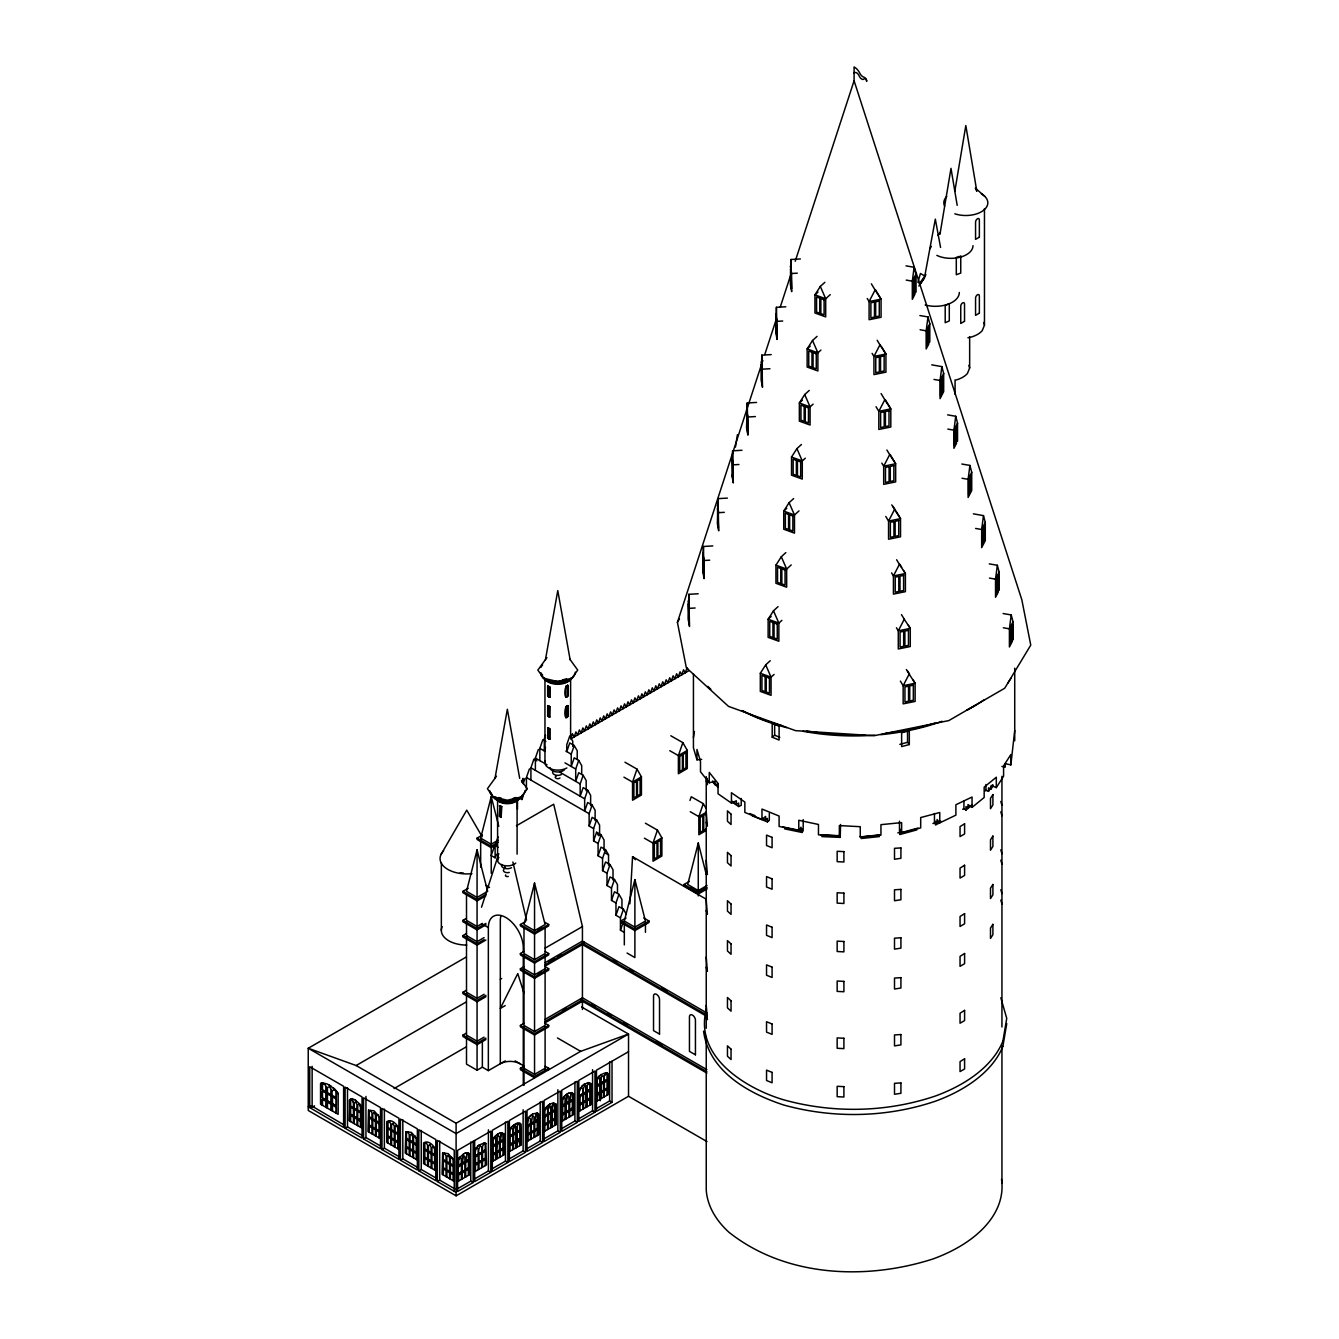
<?xml version="1.0" encoding="UTF-8"?>
<svg xmlns="http://www.w3.org/2000/svg" width="1339" height="1339" viewBox="0 0 1339 1339"><rect width="100%" height="100%" fill="white"/><g stroke="black" fill="none" stroke-linecap="round" stroke-linejoin="round"><path stroke-width="1.5" d="M629.866 903.825L632.56 856.675L706.189 899.172M688.832 594.315L689.501 626.468L688.162 619.17L688.832 594.315L698.188 593.763M703.427 546.479L704.096 578.632L702.774 571.351L703.427 546.479L712.8 545.927M718.039 498.644L718.692 530.813L717.369 523.516L718.039 498.644L727.395 498.108M732.634 450.825L733.303 482.977L731.964 475.68L732.634 450.825L741.99 450.272M747.229 402.989L747.898 435.142L746.559 427.861L747.229 402.989L756.585 402.436M761.824 355.153L762.494 387.306L761.155 380.025L761.824 355.153L771.18 354.601M776.419 307.317L777.089 339.487L775.75 332.189L776.419 307.317L785.775 306.782M791.014 259.498L791.684 291.651L790.345 284.353L791.014 259.498L800.371 258.946M906.018 265.858L914.119 267.281L912.311 281.157L912.311 299.3L915.022 294.028M919.876 315.535L927.994 316.941L926.17 330.833L926.17 348.977L928.898 343.705M941.853 366.618L940.045 380.494L940.045 398.637L943.677 391.607L943.677 373.464L941.853 366.618L931.726 364.844M947.627 414.872L955.728 416.278L953.92 430.154L953.92 448.297L956.632 443.025M969.921 465.436L968.114 479.312L968.114 497.455L971.729 490.425L971.729 472.282L969.921 465.436L961.82 464.03M983.479 515.615L981.671 529.491L981.671 547.634L985.286 540.605L985.286 522.461L983.479 515.615L973.353 513.841M989.236 563.87L997.354 565.276L995.53 579.151L995.53 597.294L998.258 592.039M1003.112 613.53L1011.213 614.936L1009.405 628.828L1009.405 646.971L1012.133 641.699M1001.923 766.427L1004.903 767.063L1005.422 763.364M735.479 446.975L737.421 434.656M693.435 737.521L694.405 731.479M741.22 798.429L741.22 805.342L738.676 806.547L738.676 803.099L736.333 804.22L736.333 800.755L731.445 803.099L731.445 792.738L744.852 802.061L744.852 812.422L761.975 819.435L761.975 809.057L779.097 816.054L779.097 826.431L798.78 830.632L798.78 820.271L818.464 824.473L818.464 834.833L839.352 835.954L839.955 832.306L839.955 835.754L820.673 834.85M839.955 835.754L840.239 833.929L840.239 837.394L821.778 836.59L822.866 834.867M840.239 837.394L840.541 824.506M1014.728 730.391L1010.861 764.887L1004.903 763.615L1004.903 767.063M954.824 191.276L965.821 125.531L976.817 191.276L975.344 188.096L984.868 196.448M706.44 1008.903C693.635 1056.136 744.936 1088.339 783.75 1099.838C833.293 1113.546 886.569 1112.491 935.342 1096.038A153.7 88.742 0 0 0 1002.894 1041.156M705.804 1017.874L706.44 1014.075M1002.894 1041.156L1006.744 1018.376L1000.802 997.739M1002.894 1046.345L1006.744 1023.565M494.995 778.361L507.347 709.252L519.683 778.361M545.442 659.725L557.777 590.599L570.129 659.725M969.654 336.742L969.654 367.957L967.394 373.531A24.939 14.411 0 0 1 956.297 379.941M984.466 208.616L984.466 325.109L982.223 330.683A24.939 14.411 0 0 1 971.126 337.093L967.913 337.763M920.194 284.186L924.479 277.742L935.325 219.144L940.564 247.43M940.363 232.467L939.995 234.107L950.991 168.363L957.184 205.352M477.069 849.863L466.508 891.339L477.069 897.431L487.647 891.339L477.069 849.863L477.069 897.431M498.778 826.263L491.229 796.638L480.668 838.114L491.229 844.206L498.275 840.139M521.909 782.294L522.93 778.344L522.93 782.478M534.546 883.037L523.984 924.513L534.546 930.605L545.107 924.513L534.546 883.037L534.546 930.605M634.887 879.589L624.325 921.048L634.887 927.157L645.448 921.048L634.887 879.589L634.887 927.157M706.322 874.585L698.272 842.984L687.71 884.46L698.272 890.569L707.076 885.481M917.868 282.395L920.445 273.491L924.931 276.085M481.538 907.189L498.778 853.679M854.081 73.059A4.218 2.427 60 0 1 859.236 76.038A4.017 2.327 60 0 0 864.157 78.867A1.908 1.105 60 0 1 866.634 81.394A2.795 1.607 60 0 0 864.157 77.327A5.858 3.381 60 0 1 859.805 73.193A9.624 5.557 60 0 0 854.081 66.95L854.081 80.775L1021.824 599.738L1030.762 645.113L1004.702 688.246L948.815 720.583L874.166 735.714L795.533 730.642L728.5 706.373L686.338 667.726L677.417 622.334L762.828 360.492M764.77 354.534L775.783 320.808M780.302 306.916L790.663 275.181M795.199 261.289L854.081 80.775M494.175 846.918L491.229 855.571L495.112 857.814L496.317 854.366M636.996 769.105L632.544 782.093L632.544 800.237L641.431 794.998L641.431 776.854L636.996 769.105L624.962 762.226M682.84 742.626L678.388 755.614L678.388 773.758L687.292 768.536L687.292 750.392L682.84 742.626L670.806 735.764M657.449 830.113L652.997 843.101L652.997 861.245L661.884 856.006L661.884 837.863L657.449 830.113L645.415 823.234M689.987 800.471L691.259 796.755L703.293 803.634L705.954 808.287M703.293 803.634L698.841 816.623L698.841 834.766L705.954 830.582M495.112 857.814L495.112 845.512L498.108 836.875M523.164 783.767L524.955 778.578M526.428 789.809L526.428 777.507L529.424 768.871M530.913 780.085L530.913 767.783L533.893 759.146L536.889 760.87M535.382 770.377L535.382 758.075L538.378 749.438M518.98 797.793L521.959 799.517L523.164 796.069M539.851 760.652L539.851 748.35L542.847 739.714L545.827 741.438M545.525 735.178L544.32 738.643L544.32 750.945L545.525 747.48M581.695 773.791L581.695 765.59L578.699 760.418L574.23 757.824L571.234 766.477L571.234 754.175L574.23 745.538L569.745 742.944L566.765 751.581L566.765 744.685L569.745 736.032L572.741 741.22L572.741 746.409M586.164 790.73L586.164 780.486L583.168 775.298L578.699 772.72L575.703 781.357L575.703 769.055L578.699 760.418M590.633 805.609L590.633 795.366L587.654 790.177L583.168 787.6L580.172 796.236L580.172 783.934L583.168 775.298M595.119 820.489L595.119 810.246L592.123 805.057L587.654 802.479L584.658 811.116L584.658 798.814L587.654 790.177M624.325 932.413L620.442 930.17L620.442 917.868L615.973 915.29L615.973 902.988L611.488 900.411L611.488 888.108L607.019 885.531L607.019 873.229L602.55 870.651L602.55 858.349L598.081 855.772L598.081 843.47L593.595 840.875L593.595 828.59L589.127 825.996L589.127 813.694L592.123 805.057M589.127 825.996L592.123 817.359L596.591 819.937L599.587 825.125L599.587 835.369M593.595 828.59L596.591 819.937M593.595 840.875L596.591 832.239L601.06 834.816L604.056 840.005L604.056 850.265M598.081 843.47L601.06 834.816M598.081 855.772L601.06 847.118L605.546 849.713L608.542 854.885L608.542 865.145M602.55 858.349L605.546 849.713M602.55 870.651L605.546 861.998L610.015 864.592L613.011 869.781L613.011 880.024M607.019 873.229L610.015 864.592M607.019 885.531L610.015 876.894L614.484 879.472L617.48 884.661L617.48 892.862M611.488 888.108L614.484 879.472M611.488 900.411L614.484 891.774L618.969 894.352L621.949 899.54L621.949 907.742M615.973 902.988L618.969 894.352M615.973 915.29L618.969 906.654L623.438 909.231L626.434 914.42M620.442 917.868L623.438 909.231M620.442 930.17L623.438 921.533M485.839 1143.506L486.526 1164.913L474.257 1171.993L474.157 1151.205L475.663 1148.628M474.86 1149.95L474.157 1151.205M491.965 1141.029C493.589 1136.711 499.547 1130.518 504.234 1133.949L504.234 1154.687L491.882 1161.716M508.77 1131.288L508.77 1152.025L508.77 1131.288L512.352 1126.199M543.667 1111.119L543.667 1131.857L543.667 1111.119L549.81 1104.123M561.426 1100.876C563.167 1096.608 569.008 1090.431 573.711 1093.779L573.711 1114.517L561.342 1121.546M583.536 1084.64L588.557 1082.582L591.068 1083.753L591.068 1104.491L578.716 1111.521L578.716 1090.783L582.365 1085.745M578.799 1090.833L580.205 1088.205M606.785 1072.757L608.291 1073.794L608.291 1094.532L596.022 1101.629L595.922 1080.841L597.428 1078.263M596.608 1079.569L595.922 1080.841M914.119 267.281L915.926 274.127L912.311 281.157L906.235 280.102M927.994 316.941L929.802 323.804L926.17 330.833L920.094 329.762M943.677 373.464L940.045 380.494L933.969 379.439M955.728 416.278L957.536 423.124L953.92 430.154L947.845 429.099M971.729 472.282L968.114 479.312L962.021 478.257M985.286 522.461L981.671 529.491L975.595 528.436M997.354 565.276L999.162 572.138L995.53 579.151L989.454 578.097M1011.213 614.936L1013.037 621.798L1009.405 628.828L1003.329 627.773M871.371 283.835L875.087 289.994L869.095 301.576L869.095 319.72L881.062 317.276L881.062 299.133L875.505 289.91M877.162 340.257L879.941 344.859L873.949 356.459L873.949 374.602L885.933 372.158L885.933 354.015L881.296 346.316M881.095 393.582L884.811 399.742L878.819 411.324L878.819 429.468L890.803 427.041L890.803 408.897L885.23 399.658M886.903 450.004L889.682 454.624L883.69 466.206L883.69 484.35L895.657 481.906L895.657 463.763L890.1 454.54M891.757 504.887L894.536 509.489L888.56 521.089L888.56 539.232L900.528 536.788L900.528 518.645L895.891 510.946M896.628 559.752L899.406 564.372L893.414 575.954L893.414 594.098L905.398 591.671L905.398 573.527L903.54 570.447M901.498 614.634L904.277 619.254L898.285 630.836L898.285 648.98L910.269 646.536L910.269 628.393L908.411 625.313M906.352 669.5L909.148 674.12L903.156 685.702L903.156 703.862L915.123 701.418L915.123 683.275L913.282 680.195M462.24 1158.202L463.495 1155.657L462.24 1163.34L464.918 1161.8L464.834 1156.611L463.495 1155.657M467.01 1153.615L465.754 1161.315L468.432 1159.775L468.432 1154.62L467.093 1153.666M483.848 1143.891L482.492 1146.402L482.592 1151.59L485.27 1150.05L485.187 1144.845L483.931 1143.941M498.024 1135.69L499.464 1136.711L499.464 1141.849L496.786 1143.389L496.685 1138.2L498.125 1135.757M500.301 1136.225L501.556 1133.664L500.301 1141.364L502.979 1139.807L502.895 1134.618L501.556 1133.664M513.59 1133.648L513.507 1128.459L514.846 1125.948L516.268 1126.953L516.268 1132.091L513.507 1133.597L516.268 1132.091M514.929 1125.999L513.507 1128.459M517.105 1126.467L518.36 1123.923L519.8 1124.927L519.8 1130.066C513.507 1137.28 518.678 1117.295 517.105 1131.622M532.537 1115.722L531.298 1123.421L533.976 1121.864L533.976 1116.726L532.637 1115.772M536.069 1113.697L534.813 1121.396L537.491 1119.839L537.491 1114.701L536.152 1113.747M548.404 1108.29C551.919 1101.763 545.977 1111.889 548.488 1113.496L551.166 1111.939L551.166 1106.801L549.743 1105.796M553.258 1103.754L551.919 1106.265L551.919 1111.403L554.697 1109.914L554.597 1104.708L553.258 1103.754L552.003 1111.454L554.697 1109.914M568.924 1101.679L566.163 1103.185L566.163 1098.03L567.502 1095.536L566.246 1103.236L568.924 1101.679L568.841 1096.49L567.502 1095.536M571.017 1093.494L569.761 1101.194L572.439 1099.654L572.356 1094.448L571.1 1093.545M584.858 1085.494C583.034 1087.335 581.745 1096.591 586.298 1091.653L586.298 1086.498L584.959 1085.544M588.39 1083.469L589.813 1084.473L589.813 1089.611L587.135 1091.168L587.051 1085.962L588.474 1083.519M600.826 1078.113C602.349 1072.188 605.027 1079.117 603.521 1081.694C597.227 1088.908 602.399 1068.924 600.826 1083.251M604.358 1081.209L604.257 1076.02L605.596 1073.527L607.036 1074.531L607.036 1079.669L604.257 1081.159L607.036 1079.669M605.697 1073.577L604.257 1076.02M459.947 1157.699L458.674 1160.227L458.674 1165.399L461.403 1163.825L461.302 1158.637L459.947 1157.699L461.403 1158.687M511.297 1127.99L509.941 1130.467L510.042 1135.706L512.753 1134.133L512.753 1128.995L511.398 1128.041M529.005 1117.764L530.462 1118.768L530.462 1123.906C525.725 1128.995 527.348 1119.454 529.089 1117.814M546.195 1107.838L544.839 1110.299L544.923 1115.538L547.651 1113.964L547.567 1108.776L546.195 1107.838L547.567 1108.776M440.966 854.55L466.742 810.145L482.207 836.791M677.417 622.334L679.492 618.886M984.968 791.081L985.939 790.295L988.517 791.349L992.684 784.637M988.517 791.349L988.517 787.884L991.111 788.956L993.287 785.441M509.372 1129.982L510.192 1128.66M526.98 1119.705L528.905 1117.144M561.945 1099.503L562.748 1098.181M929.751 248.937L931.341 246.376M820.322 286.429L814.949 294.848L814.949 312.991L825.694 316.908L825.694 298.764L820.322 286.429L824.874 282.311M812.522 340.491L807.149 348.91L807.149 367.053L817.895 370.97L817.895 352.827L812.522 340.491L817.075 336.374M804.706 394.553L799.35 402.972L799.35 421.115L810.078 425.032L810.078 406.889L804.706 394.553L809.258 390.436M796.906 448.615L802.279 460.934L802.279 479.077L791.533 475.178L791.533 457.034L796.906 448.615L801.458 444.498M789.106 502.677L783.733 511.08L783.733 529.223L794.479 533.14L794.479 514.996L789.106 502.677L793.659 498.56M781.307 556.739L786.663 569.058L786.663 587.202L775.934 583.285L775.934 565.142L781.307 556.739L785.842 552.605M773.49 610.802L768.134 619.204L768.134 637.347L778.863 641.264L778.863 623.12L773.49 610.802L778.043 606.667M765.69 664.847L771.063 677.183L771.063 695.326L760.318 691.409L760.318 673.266L765.69 664.847L770.243 660.73M798.78 830.632L800.99 827.201L800.99 830.649L782.779 826.899M800.99 830.649L802.044 828.992L802.044 832.456L784.604 828.858M802.044 832.456L803.182 830.665L803.182 819.602M1007.916 683.074L1010.861 678.488M991.111 788.956L991.111 785.491L996.3 787.617L1003.581 776.252L1003.581 765.875L1010.861 754.527L1010.861 764.887M918.872 286.061L924.479 277.742M919.207 283.851L925.935 274.612M546.915 657.583L537.843 670.086L543.684 678.22L557.777 681.601L571.87 678.22L577.712 670.086L569.728 659.039M496.468 776.235L487.413 788.738L493.237 796.872L507.347 800.237L521.44 796.872L527.281 788.738L521.44 780.604M458.741 1158.302L463.562 1153.984M459.846 1157.08L457.419 1160.98L457.419 1181.718L469.688 1174.638L469.688 1153.9L468.181 1152.846M475.579 1148.577L477.822 1146.167M493.371 1138.401L498.108 1134.033M527.8 1118.383L532.621 1114.065M597.345 1078.196L599.587 1075.786M937.886 235.48L940.279 232.45M350.868 1099.101L349.395 1100.139L349.395 1120.877L361.731 1127.923L361.731 1107.186L360.258 1104.591M350.048 1099.486L349.462 1120.827M511.113 1127.321L516.218 1123.639L519.632 1123.203M546.094 1107.219L548.505 1104.993M563.853 1096.959L565.008 1095.771M598.349 1076.924L600.843 1074.748M817.978 292.103L814.949 294.848L825.694 298.764L830.247 294.647M810.179 346.165L807.149 348.91L817.895 352.827L820.924 350.065M802.379 400.21L799.35 402.972L810.078 406.889L813.108 404.127M805.308 458.189L802.279 460.934L791.533 457.034M786.763 508.335L783.733 511.08L794.479 514.996L799.015 510.879M791.215 564.941L786.663 569.058L775.934 565.142M771.164 616.459L768.134 619.204L778.863 623.12L781.892 620.375M774.093 674.438L771.063 677.183L760.318 673.266M963.929 800.973L963.929 808.656L965.955 810.062L965.955 806.614L967.997 808.02L971.126 805.392M965.955 810.062L971.98 805.04M477.738 1146.117L479.077 1145.13M530.06 1115.973L531.315 1114.918M582.281 1085.695L584.942 1083.837M772.201 737.203L772.201 723.378L779.097 726.207L779.097 740.032L772.201 737.203L774.645 735.211L774.645 723.361M761.975 819.435L765.64 816.439L765.64 819.886L762.109 818.48M765.64 819.886L767.414 818.447L767.414 821.912L752.183 815.819M767.414 821.912L769.322 820.355L769.322 813.442M967.997 808.02L967.997 804.572L972.047 807.384L984.165 797.492L984.165 787.131L996.3 777.239L996.3 787.617M568.891 680.011L566.849 681.551A12.838 7.415 0 0 1 564.188 682.723M355.605 1101.93L354.216 1102.918L354.216 1108.056L356.894 1109.613L356.961 1104.424L355.555 1101.964M359.137 1103.955L357.731 1104.943L357.731 1110.081L360.476 1111.604L360.476 1106.466L359.137 1103.955L360.476 1106.466M352.073 1099.888L350.651 1100.825L350.651 1105.997L353.429 1107.537L353.429 1102.399L352.073 1099.888L353.429 1102.399M478.994 1145.079L484.099 1143.071M513.523 1125.095L517.39 1123.187L520.453 1123.572M566.163 1094.683L568.79 1093.176M600.759 1074.698L605.864 1072.69M547.869 727.747L547.684 738.224L549.793 739.228L549.793 728.868L547.869 727.747L547.684 738.224M641.431 776.854L632.544 782.093L623.941 777.172M687.292 750.392L678.388 755.614L669.801 750.71M661.884 837.863L652.997 843.101L644.394 838.181M705.954 812.438L698.841 816.623L690.255 811.719M706.406 813.727L703.745 815.3L703.745 830.331L706.406 828.757M549.609 681.015L548.705 681.551A12.838 7.415 0 0 0 551.367 682.723M547.684 685.903L547.869 696.163L549.793 697.268L549.793 686.89L547.684 685.903L547.684 696.263L549.793 697.268M548.655 686.455L548.655 696.816M549.793 686.89L549.609 697.368M565.778 686.355L567.87 685.367L567.87 696.263C563.819 701.586 563.886 684.915 567.87 685.367M547.684 705.67L549.793 706.674L549.609 717.152L547.684 716.047L547.684 705.67L549.793 706.674M548.655 706.222L547.869 705.569L547.869 715.93L549.793 717.034M565.778 697.268L567.686 696.163L567.686 685.25M565.778 706.674L567.87 705.67L567.87 716.583C563.819 721.905 563.886 705.218 567.87 705.67M548.655 716.599L548.705 706.189M565.778 717.57L567.686 716.465L567.686 705.569M548.655 728.416L548.655 738.777M549.793 728.868L547.684 727.864L549.659 728.935L549.609 739.329M500.451 806.346L501.774 806.614L501.154 817.359L499.347 816.321L499.983 805.576M499.347 805.944L501.774 806.614M496.535 844.608L491.229 847.671L477.069 839.503L477.069 838.114L482.391 835.051M516.452 825.745L553.693 804.237L582.432 926.588L582.432 941.099L706.858 1012.937M477.069 838.114L491.229 846.281L498.309 842.198M485.923 895.774L477.069 900.896L462.926 892.711L462.926 891.339L468.232 888.276M485.923 894.402L477.069 899.507L462.926 891.339M485.923 924.814L477.069 929.919L462.926 921.751L462.926 920.362L466.457 918.32M466.508 894.686L466.508 920.362L477.069 926.471L482.358 923.408M485.923 940.011L477.069 945.133L462.926 936.949L462.926 935.576L466.457 933.534M485.923 923.425L477.069 928.53L462.926 920.362M466.508 935.576L477.069 941.668L484.115 937.601M484.149 939.66L477.069 943.744L462.926 935.576M545.157 922.471L548.689 924.513L548.689 925.902L534.546 934.07L520.386 925.902L520.386 924.513L525.691 921.45M466.307 957L308.238 1048.253L308.238 1110.466L456.097 1195.827L628.527 1096.273L707.009 1141.598M538.06 929.952L541.575 927.927M548.689 924.513L534.546 932.68L520.386 924.513M545.157 951.493L548.689 953.535L548.689 954.925L534.546 963.092L520.386 954.925L520.386 953.535L523.917 951.493M485.923 996.701L477.069 1001.806L462.926 993.638L462.926 992.249L466.457 990.207M545.191 948.096L582.432 926.588M523.984 927.877L523.984 953.535L534.546 959.645L545.107 953.535L545.107 927.877M545.174 966.708L548.689 968.75L548.689 970.139L534.546 978.307L520.386 970.139L520.386 968.75L523.917 966.708M520.386 953.535L534.546 961.72L548.689 953.535M326.298 1091.871L322.364 1089.661L322.364 1084.49L324.356 1083.887L326.298 1086.732L326.247 1091.904L326.298 1086.732M628.527 1096.273L628.527 1034.059L456.097 1133.614L308.238 1048.253L356.124 1065.526L466.223 1001.974M466.508 921.751L466.508 992.249L477.069 998.342L484.115 994.274M322.364 1089.661L322.414 1084.439M462.926 992.249L477.069 1000.417L485.923 995.312M322.364 1091.051L326.298 1093.26L326.247 1100.206L322.364 1097.963L322.364 1091.051L322.414 1097.93L326.298 1100.173M545.174 962.607L582.432 941.099M548.722 961.954L554.045 958.875M557.593 956.833L561.141 954.774M545.191 964.683L582.432 943.175L706.875 1015.012M643.741 917.985L649.047 921.048L649.047 922.437L634.887 930.605L620.744 922.437L620.744 921.048L626.049 917.985M707.126 888.912L698.272 894.017L684.112 885.849L684.112 884.46L689.418 881.397M331.336 1089.628L331.269 1094.817L331.336 1089.628L329.411 1086.799L327.436 1087.452L327.436 1092.607L331.336 1094.783M545.191 966.055L582.432 944.564L706.875 1016.401M326.298 1093.26L326.247 1100.206M523.984 968.75L534.546 974.842L545.107 968.75M538.06 974.189L541.575 972.164M322.364 1099.336L322.414 1105.227L322.364 1099.336L326.298 1101.545L326.247 1107.504L326.298 1101.545M548.689 968.75L534.546 976.918L520.386 968.75M336.357 1092.54L336.307 1097.712L336.357 1092.54C334.65 1086.816 330.248 1091.369 332.474 1095.503L336.357 1097.679M309.744 1105.847L312.138 1107.236L314.531 1105.847M331.336 1096.156L331.269 1103.102L331.336 1096.156L327.436 1093.98L327.436 1100.892L331.269 1103.102M321.477 1082.983L320.557 1083.485L320.557 1104.223L338.164 1114.316L338.164 1093.578L336.072 1090.632M327.436 1100.892L331.336 1103.068M336.357 1099.068L336.307 1106.014L336.357 1099.068L332.474 1096.892L332.474 1103.805L336.307 1106.014M700.029 890.92L705.318 887.874M331.336 1104.457L331.269 1110.399L331.336 1104.457L327.436 1102.282L327.503 1108.156M332.474 1103.805L336.357 1105.981M620.744 921.048L634.887 929.233L649.047 921.048M707.126 887.523L698.272 892.644L684.112 884.46M505.238 1005.589L500.317 1008.434L517.775 973.587L524.018 993.237M336.357 1107.353L336.307 1113.312L336.357 1107.353L332.474 1105.177L332.524 1111.069M485.923 1039.549L477.069 1044.654L462.926 1036.486L462.926 1035.097L466.457 1033.055M394.034 1088.574L466.223 1046.897M466.508 993.638L466.508 1035.097L477.069 1041.206L484.115 1037.139M350.651 1114.299L353.429 1115.839L353.429 1108.926L350.651 1107.386L350.651 1114.299L353.379 1115.872M462.926 1035.097L477.069 1043.282L485.923 1038.16M354.216 1116.358L356.961 1117.864L356.961 1110.952L354.216 1109.445L354.216 1116.358L356.894 1117.898M350.651 1121.597L350.718 1115.638L353.429 1117.211L353.429 1123.136M357.731 1118.383L360.476 1119.889L360.476 1112.977L357.731 1111.47L357.731 1118.383L360.409 1119.923M545.174 1023.398L548.689 1025.423L548.689 1026.812L534.546 1034.98L520.386 1026.812L520.386 1025.423L523.917 1023.381M345.111 1128.292L362.049 1138.066L362.049 1096.942L345.111 1087.151L345.111 1128.292L347.504 1126.919L362.752 1135.706M354.216 1123.655L354.266 1117.697L356.961 1119.253L356.961 1125.162M360.409 1121.312L360.476 1127.204M357.731 1125.681L357.798 1119.722L360.476 1121.279M545.157 1019.297L582.432 997.773L706.858 1069.627M562.899 1010.443L566.447 1008.384M545.191 1021.356L582.432 999.848L706.875 1071.702M545.191 1022.728L582.432 1001.237L706.875 1073.075M523.984 972.181L523.984 1025.423L534.546 1031.532L545.107 1025.423L545.107 972.181M520.386 1025.423L534.546 1033.591L548.689 1025.423M466.508 1036.486L466.508 1064.137L477.069 1070.229L482.358 1067.183L488.35 1070.648L505.238 1060.89M363.555 1138.937L380.494 1148.711L380.494 1107.587L363.555 1097.796L363.555 1138.937L365.949 1137.564L381.197 1146.351M548.689 1069.66L548.689 1068.288L534.546 1076.456L534.546 1077.828L520.386 1069.66L520.386 1068.288L523.917 1066.246M381.983 1149.582L398.922 1159.356L398.922 1118.232L381.983 1108.441L381.983 1149.582L384.377 1148.193L399.625 1156.996M523.984 1068.288L534.546 1074.38L545.107 1068.288M356.124 1065.526L456.097 1123.254L580.641 1051.349L628.527 1034.059L581.645 1006.995M400.428 1160.227L417.366 1170.001L417.366 1128.877L400.428 1119.086L400.428 1160.227L402.821 1158.838L418.069 1167.641M418.856 1170.872L435.794 1180.647L435.794 1139.522L418.856 1129.731L418.856 1170.872L421.249 1169.483L436.497 1178.287M628.527 1051.684L596.458 1070.196L596.458 1111.32L612.023 1102.332L612.023 1061.208M458.591 1165.348L461.403 1163.825M462.139 1163.29L464.918 1161.8M468.432 1159.775L465.754 1161.315M485.27 1150.05L482.592 1151.59M493.137 1145.397L495.848 1143.824L495.949 1138.736L494.493 1137.748L493.221 1140.259L493.221 1145.448L495.949 1143.874L495.949 1138.736M500.217 1141.313L502.979 1139.807M517.021 1131.555L519.8 1130.066M530.462 1123.906L527.65 1125.429L527.733 1120.291M533.976 1121.864L531.298 1123.421M534.73 1121.329L537.491 1119.839L537.491 1114.701M551.166 1111.939L548.488 1113.496M562.598 1105.227L565.326 1103.654L565.409 1098.566L563.953 1097.578L562.681 1100.106L562.681 1105.278L565.409 1103.721L565.409 1098.566M569.678 1101.143L572.439 1099.654M579.971 1095.202C588.306 1089.578 575.452 1101.528 579.971 1090.013L581.327 1087.536L582.783 1088.54L582.783 1093.678M583.519 1093.143L586.298 1091.653M589.813 1089.611L587.051 1091.118L587.135 1086.013M599.989 1083.736L597.177 1085.243L599.989 1083.736L599.989 1078.581L598.55 1077.594L597.177 1080.071L597.278 1085.31M600.742 1083.201L603.521 1081.694M475.512 1155.674L478.224 1154.101L478.224 1148.962L476.784 1147.975C474.86 1150.017 473.655 1159.038 478.224 1154.101M479.077 1153.632L481.755 1152.076L481.755 1146.937L480.316 1145.933C478.458 1147.958 477.186 1156.946 481.755 1152.076M475.512 1163.976L475.429 1157.013L478.14 1155.44L478.224 1162.403L475.429 1163.926L478.224 1162.403M479.077 1161.917L478.977 1154.954L481.655 1153.415L481.755 1160.377L478.977 1161.867L481.755 1160.377M482.592 1159.892L482.492 1152.929L485.27 1151.423L485.27 1158.335L482.492 1159.842L485.27 1158.335M495.949 1145.263L493.137 1146.787L493.221 1153.749L495.949 1152.176L495.949 1145.263L495.848 1152.126L493.221 1153.749M496.685 1144.728L499.464 1143.221L499.464 1150.134C492.551 1158.051 498.794 1132.761 496.786 1151.691M509.941 1137.029L512.753 1135.505L512.753 1142.418L510.042 1143.991L510.042 1137.079M513.507 1134.97L516.268 1133.48L516.268 1140.393L513.59 1141.933L513.59 1135.037M517.021 1132.945L519.8 1131.455L519.8 1138.368L517.021 1139.857L517.021 1132.945L517.021 1139.857M527.65 1126.802L530.462 1125.279L530.462 1132.191L527.65 1133.715L527.65 1126.802L527.733 1133.765M537.491 1121.228L534.73 1122.718L534.73 1129.631L537.491 1128.141L537.491 1121.228L537.491 1128.141M544.839 1116.877L547.651 1115.354L547.651 1122.266L544.923 1123.839L544.923 1116.927M548.404 1114.818L551.166 1113.328L551.166 1120.241L548.488 1121.781L548.488 1114.868M551.919 1112.793L554.697 1111.286L554.697 1118.199L551.919 1119.705L551.919 1112.793L552.003 1119.755M562.598 1106.617L565.409 1105.093L565.409 1112.006L562.681 1113.579L562.681 1106.667M566.163 1104.558L568.924 1103.068L568.924 1109.981L566.163 1111.47L566.163 1104.558L566.163 1111.47M579.971 1096.574L582.783 1095.068L582.783 1101.98L580.055 1103.537L580.055 1096.624M583.519 1094.532L586.298 1093.026L586.298 1099.938L583.519 1101.445L583.62 1094.582M587.051 1092.49L589.813 1091L589.813 1097.913L587.051 1099.403L587.051 1092.49L587.135 1099.453M597.177 1086.632L599.989 1085.109L599.989 1092.021L597.278 1093.595L597.278 1086.682M600.742 1084.573L603.521 1083.084L603.521 1089.996L600.742 1091.486L600.742 1084.573L600.742 1091.486M604.257 1082.548L607.036 1081.042L607.036 1087.954L604.358 1089.511L604.358 1082.598M454.239 1191.292L454.239 1150.168L437.301 1140.376L437.301 1181.517L439.694 1180.128L454.942 1188.932M458.591 1173.65C466.625 1167.491 454.657 1181.065 458.591 1166.738L461.403 1165.215L461.403 1172.127M462.139 1171.592L464.918 1170.102L462.24 1171.642L462.139 1164.679L464.834 1163.122L464.918 1170.102M465.671 1169.566L468.432 1168.06L465.754 1169.616L465.671 1162.654L468.432 1161.147L468.432 1168.06M496.685 1151.64L499.464 1150.134M500.217 1149.598L502.979 1148.109L500.301 1149.649L500.217 1142.686L502.895 1141.146L502.979 1148.109M572.439 1107.939L569.678 1109.445L569.678 1102.533L572.356 1100.976L572.356 1107.889M493.221 1161.047L493.137 1155.072C499.715 1147.456 494.225 1169.901 495.848 1153.498M499.363 1151.473L496.685 1153.013L496.685 1158.938L496.752 1153.046L499.464 1151.523L499.464 1157.432M500.301 1156.963L500.217 1150.988L502.895 1149.431L502.979 1155.406M509.941 1151.239L509.941 1145.33L512.753 1143.807L510.008 1145.364M513.507 1149.18L513.507 1143.272L516.184 1141.715L516.184 1147.64M519.699 1139.69L517.021 1141.246C515.532 1160.428 518.863 1125.614 519.8 1145.665M527.65 1135.104L527.733 1141.062L527.65 1135.104L530.462 1133.581L530.462 1139.506M531.298 1139.02L531.198 1133.045L533.893 1131.505L533.893 1137.414M534.813 1136.978L534.73 1131.02C541.241 1123.471 535.784 1145.849 537.408 1129.463M544.923 1125.212L547.651 1123.655L544.839 1125.162L544.839 1131.087M551.919 1121.078L552.003 1127.053L551.919 1121.078L554.697 1119.588L554.597 1125.446M562.681 1120.877L562.598 1114.902C569.175 1107.303 563.686 1129.731 565.326 1113.345M568.841 1111.303L566.163 1112.86L566.163 1118.768L566.213 1112.893L568.924 1111.353L568.924 1117.278M569.761 1116.793L569.678 1110.818L572.356 1109.278L572.356 1115.186M580.055 1110.851L579.971 1104.876L582.683 1103.303L582.783 1109.278M583.62 1102.867C589.947 1095.218 584.641 1117.663 586.197 1101.277L583.62 1102.867L583.519 1108.742M589.813 1099.286L587.135 1100.842L587.051 1106.7L587.051 1100.792L589.779 1099.269L589.729 1105.16M597.177 1094.934L599.972 1093.394C600.977 1116.207 599.487 1076.188 597.177 1100.842M600.742 1092.875L603.521 1091.369L600.742 1092.875L600.826 1098.834L600.809 1092.909M604.257 1096.758L604.257 1090.833L606.952 1089.293L607.036 1095.269M458.674 1180.998L458.591 1175.023L461.403 1173.516L461.403 1179.425M462.24 1178.939L462.139 1172.981L464.918 1171.474L464.834 1177.349M475.429 1171.223L475.429 1165.298L478.14 1163.742L478.14 1169.65M478.977 1169.165L478.977 1163.256L481.655 1161.7L481.655 1167.625M482.492 1167.139L482.492 1161.214L485.27 1159.725L485.27 1165.633M493.221 1155.122L495.949 1153.549M502.979 1149.498L500.217 1150.988M516.268 1141.782L513.507 1143.272M527.7 1135.137L530.462 1133.581M531.298 1133.095L533.976 1131.555M534.813 1131.07L537.491 1129.513M551.986 1121.111L554.697 1119.588M562.681 1114.969L565.409 1113.395M572.439 1109.328L569.678 1110.818M580.055 1104.926L582.783 1103.353M607.036 1089.343L604.257 1090.833M508.686 1151.975L521.055 1144.929L520.369 1123.521M526.394 1141.749L538.747 1134.702L538.663 1113.914L537.24 1112.927M543.584 1131.806L555.953 1124.777L555.953 1104.039L553.442 1102.884M456.934 1189.116L470.759 1181.132L473.152 1182.521L473.152 1141.38M474.056 1179.241L488.417 1170.939L490.81 1172.328L490.81 1131.187L457.587 1150.368L457.587 1191.509L473.152 1182.521M491.647 1169.081L505.473 1161.097L507.866 1162.47L507.866 1121.329L492.317 1130.317L492.317 1171.458L507.866 1162.47M508.77 1159.189L523.131 1150.904L525.524 1152.276L525.524 1111.136L509.372 1120.475L509.372 1161.616L525.524 1152.276M526.361 1149.029L540.203 1141.046L542.596 1142.435L542.596 1101.294L527.03 1110.282L527.03 1151.406L542.596 1142.435M543.483 1139.138L557.861 1130.852L560.254 1132.242L560.254 1091.101L544.086 1100.424L544.086 1141.564L560.254 1132.242M561.074 1128.995L574.916 1120.994L577.31 1122.383L577.31 1081.243L561.744 1090.231L561.744 1131.371L577.31 1122.383M578.214 1119.103L592.574 1110.801L594.968 1112.19L594.968 1071.049L578.799 1080.389L578.799 1121.513L594.968 1112.19M595.805 1108.943L609.63 1100.959L612.023 1102.332M490.81 1172.328L474.659 1181.651L474.659 1140.51M549.726 1104.072L553.526 1102.934M532.52 1114.015L537.341 1112.977M463.461 1153.933L466.123 1152.929M962.641 809.275L963.929 808.656M972.047 807.384L972.047 797.023L955.895 804.756L955.895 815.133L935.777 824.774L935.777 821.326L937.099 822.983L940.815 821.209M959.26 256.352L956.297 257.439L956.297 274.729L960.749 273.072L960.749 255.799M499.414 1133.38L501.824 1132.827M464.767 1153.281L468.282 1152.912M916.763 829.912L900.026 834.482L900.026 831.034L900.561 832.841L918.035 828.054M701.669 759.364L696.966 759.832L696.966 749.455L700.498 761.406L700.498 771.766L709.268 782.779L715.043 781.24L715.043 784.704L717.922 783.934L717.922 787.399L712.566 780.972M899.858 744.367L907.541 742.325L909.315 744.551L901.632 746.593L901.632 732.768L909.315 730.726L909.315 744.551M932.932 823.518L934.455 823.117L935.777 824.774M900.561 832.841L900.561 829.377L901.632 832.992L920.696 827.92L920.696 817.56L939.76 812.505L939.76 822.866L937.099 819.535L937.099 822.983M321.41 1083.017L322.649 1082.799M587.503 1082.782L589.662 1082.749M350.818 1099.135L354.283 1099.537M860.843 836.875L879.874 834.867M897.833 832.841L899.49 832.674L900.026 834.482M797.308 273.173L791.684 273.507L790.345 266.21M782.712 321.009L777.089 321.343L775.75 314.046M769.975 368.727L762.494 369.162L761.155 361.881M755.38 416.563L747.898 416.998L746.559 409.717M738.91 464.499L733.303 464.834L731.964 457.536M724.315 512.335L718.692 512.67L717.369 505.372M709.72 560.171L704.096 560.489L702.774 553.208M695.125 607.99L689.501 608.324L688.162 601.027M859.755 836.59L861.429 836.691L861.128 838.515L879.355 836.59L878.802 834.716M322.582 1082.849L327.519 1084.088L334.7 1089.076M605.78 1072.639L606.868 1072.807M571.201 1092.624L572.205 1092.741M484.015 1143.021L485.12 1143.188M351.822 1099.018L352.977 1099.168M749.74 813.543L755.045 815.652M774.645 735.211L779.817 737.32M485.019 1143.138L485.923 1143.556M354.232 1099.57L355.588 1100.189M566.916 706.222L566.916 717.135M547.869 738.124L549.793 739.228M565.845 751.062L571.234 754.175M539.851 748.35L545.224 751.464M564.958 762.845L575.703 769.055M535.382 758.075L547.032 764.787M559.568 772.034L580.172 783.934M530.913 767.783L584.658 798.814M526.428 777.507L589.127 813.694M691.225 887.874L696.514 890.92M605.546 853.161L608.542 854.885M495.112 845.512L498.108 847.236M627.054 953.033L634.887 957.569L634.887 929.233M485.973 885.414L489.522 887.456M582.432 942.489L584.222 943.526L584.222 942.137M613.078 960.18L616.693 962.256M629.313 969.553L632.912 971.629M661.767 988.299L667.19 991.412M481.906 923.843L488.35 927.559A24.705 14.26 60 0 1 505.807 917.483A24.705 14.26 60 0 1 523.281 947.727L523.281 951.878M591.453 1004.367L595.052 1006.443M607.672 1013.74L611.287 1015.816M623.907 1023.113L627.506 1025.189M656.361 1041.842L661.784 1044.972M557.426 1037.943L580.641 1051.349M599.989 1078.581L599.905 1083.686M599.989 1085.109L599.989 1092.021M590.984 1083.703L591.068 1104.491M586.197 1086.448L586.197 1091.603M603.42 1097.244L603.42 1091.318M545.157 1066.246L548.689 1068.288M586.197 1099.888L586.197 1092.975M515.097 1060.89L523.415 1065.693M520.386 1068.288L534.546 1076.456M555.852 1103.989L555.953 1124.777M565.326 1111.956L565.326 1105.043M551.082 1106.75L551.082 1111.889M547.651 1113.964L544.923 1115.538M551.082 1120.174L551.082 1113.261M548.488 1123.17C554.748 1115.454 549.559 1137.966 551.082 1121.563L548.454 1123.153L548.404 1129.028M547.567 1129.513L547.567 1123.588M520.955 1124.141L521.055 1144.929M516.268 1126.953L516.184 1132.041M516.268 1133.48L516.268 1140.393M512.753 1134.133L510.042 1135.706M496.685 1138.2L496.786 1143.389L499.464 1141.849M512.67 1149.665L512.67 1143.757M469.604 1153.85L469.688 1174.638M468.349 1175.307L468.349 1169.399L465.671 1170.939L465.754 1176.914M399.055 1149.465L386.77 1142.385L386.77 1121.647C391.473 1118.283 397.265 1124.509 399.055 1128.727M435.878 1170.738L423.609 1163.641L423.609 1142.903C428.313 1139.556 434.104 1145.782 435.878 1150M308.238 1106.717L343.621 1127.438L343.621 1086.297L309.744 1066.731L309.744 1107.587L312.138 1106.198L344.223 1125.011M437.301 1181.517L456.097 1192.363M329.327 1085.092L331.202 1086.28M355.538 1100.223L360.308 1104.558M731.63 801.023L736.333 804.22M731.83 801.894L738.676 806.547M731.445 803.099L718.039 793.776L718.039 783.415L709.268 772.402L709.268 782.779M332.993 1087.636L336.139 1090.599M632.56 856.675L635.389 859.722M712.683 781.825L715.043 784.704M875.087 289.994L881.062 299.133L869.095 301.576L867.237 298.497M879.941 344.859L885.933 354.015L873.949 356.459L872.107 353.379M884.811 399.742L890.803 408.897L878.819 411.324L876.041 406.705M889.682 454.624L895.657 463.763L883.69 466.206L881.832 463.127M892.979 506.36L894.971 509.406M894.536 509.489L900.528 518.645L888.56 521.089L885.782 516.469M899.406 564.372L905.398 573.527L893.414 575.954L891.573 572.874M904.277 619.254L910.269 628.393L898.285 630.836L896.427 627.757M907.574 670.99L909.566 674.036M909.148 674.12L915.123 683.275L903.156 685.702L900.377 681.099M899.841 564.288L901.683 567.368M337.244 1092.155L338.098 1093.612M574.23 745.538L577.226 750.71L577.226 758.912M596.591 832.239L598.583 835.703M361.078 1105.914L361.664 1127.957M1000.802 801.475L1001.94 805.325M1000.802 811.836L1001.94 815.702M1000.802 849.863L1001.94 853.713M1000.802 860.224L1001.94 864.073M1000.802 889.749L1001.94 893.598M1000.802 900.109L1001.94 903.959M706.239 780.788L707.377 784.637L707.377 778.411M696.966 759.832L693.435 747.882L693.435 673.818M706.239 811.886L707.377 826.113L706.239 822.246M706.239 860.274L707.377 874.484L706.239 870.635M706.239 900.159L707.377 914.37L706.239 910.52M706.239 957.034L707.377 971.26L706.239 967.394M706.239 1005.422L707.377 1019.649L706.239 1015.782M983.713 322.481L984.466 325.109M968.884 365.329L969.654 367.957M703.561 1031.164C708.967 1071.501 748.618 1093.478 783.75 1105.026C833.293 1118.718 886.569 1117.68 935.342 1101.227A153.7 88.742 0 0 0 1002.894 1046.345M512.87 861.981L526.528 920.144M775.951 316.69L776.888 336.825L776.486 319.619M775.951 331.737L776.352 333.913M761.891 367.438L762.293 369.631M761.757 381.749L761.355 364.526L762.293 384.661M732.165 460.198L733.103 480.333L732.701 463.11M732.165 475.228L732.567 477.404M718.106 510.929L718.507 513.122M717.972 525.239L717.57 508.017L718.507 528.152M688.899 606.6L689.3 623.823L688.363 603.688L688.765 620.911M1014.728 668.178L1014.728 740.752M1013.037 621.798L1013.037 639.942M1001.94 776.302L1001.94 1026.996M1001.94 1045.776L1001.94 1183.408M999.162 572.138L999.162 590.281M985.939 784.52L985.939 790.295M957.536 423.124L957.536 441.284M955.075 379.824L955.075 394.386M934.455 813.509L934.455 823.117M929.802 323.804L929.802 341.947M915.926 274.127L915.926 292.27M907.541 730.475L907.541 742.325M901.632 832.992L901.632 822.615L880.945 824.657L880.945 835.034L860.257 837.076L860.257 826.699L839.352 825.594L839.352 835.954M899.49 821.158L899.49 832.674M706.239 776.637L706.239 1028.235M706.239 1036.52L706.239 1189.969A147.96 85.428 0 0 0 728.885 1232.215C785.591 1277.222 866.048 1280.452 932.932 1258.978A147.96 85.428 0 0 0 1001.505 1179.374M698.272 842.984L698.272 890.569M698.272 891.941L698.272 895.891M645.448 922.437L645.448 932.312M624.325 922.437L624.325 944.916M609.63 1061.877L609.63 1100.959M592.574 1069.677L592.574 1110.801M582.432 943.175L582.432 997.773M582.432 999.848L582.432 1009.522M580.641 998.81L580.641 1000.2M574.916 1081.929L574.916 1120.994M570.615 678.371L570.615 738.023M565.962 686.472L565.962 697.368M565.962 706.774L565.962 717.687M557.861 1089.712L557.861 1130.852M549.609 706.774L549.609 717.152M545.107 954.925L545.107 970.139M545.107 1026.812L545.107 1069.66M544.956 678.371L544.956 762.711M540.203 1101.964L540.203 1141.046M534.546 931.994L534.546 959.645M534.546 961.72L534.546 974.842M534.546 976.231L534.546 1031.532M534.546 1033.591L534.546 1074.38M523.984 954.925L523.984 970.139M523.984 1026.812L523.984 1085.46M523.281 956.029L523.281 1024.452M523.281 1028.603L523.281 1084.59M523.131 1109.763L523.131 1150.904M521.959 795.416L521.959 799.517M517.49 801.04L517.49 809.241M517.088 799.065L517.088 854.148M516.184 1141.715L516.251 1147.674M505.473 1122.015L505.473 1161.097M501.154 806.982L501.154 817.359M497.589 799.065L497.589 860.257M491.229 796.638L491.229 844.206M491.229 846.281L491.229 873.246M488.417 1129.798L488.417 1170.939M488.35 927.559L488.35 1070.648M482.358 1041.508L482.358 1067.183M480.668 839.503L480.668 867.136M477.069 898.82L477.069 926.471M477.069 927.843L477.069 941.668M477.069 943.058L477.069 998.342M477.069 1000.417L477.069 1041.206M477.069 1043.282L477.069 1070.229M470.759 1142.05L470.759 1181.132M456.097 1123.254L456.097 1195.827M453.084 1180.663L453.084 1174.755L450.406 1173.198L450.406 1179.123M449.569 1178.638L449.569 1172.713L446.875 1171.173L446.875 1177.081M446.038 1176.596L446.038 1170.688L443.326 1169.114L443.326 1175.023M441.351 862.634L441.351 930.421M439.694 1141.046L439.694 1180.128M434.623 1170.001L434.623 1164.093L431.945 1162.537L431.945 1168.462M431.108 1167.976L431.108 1162.051L428.43 1160.511L428.43 1166.42M427.593 1165.951L427.593 1160.026L424.865 1158.453L424.865 1164.378M421.249 1130.417L421.249 1169.483M416.245 1159.407L416.245 1153.482L413.567 1151.942L413.567 1157.85M412.73 1157.365L412.73 1151.456L410.052 1149.9L410.052 1155.825M409.215 1155.339L409.215 1149.414L406.487 1147.841L406.487 1153.766M402.821 1119.772L402.821 1158.838M397.783 1148.745L397.783 1142.82L395.105 1141.28L395.105 1147.188M394.269 1146.703L394.269 1140.795L391.591 1139.238L391.591 1145.163M390.754 1144.678L390.754 1138.753L388.025 1137.196L388.025 1143.104M384.377 1109.127L384.377 1148.193M378.987 1137.882L378.987 1131.957L376.292 1130.417L376.292 1136.326M375.456 1135.857L375.456 1129.932L372.778 1128.392L372.778 1134.3M371.941 1133.815L371.941 1127.907L369.229 1126.333L369.229 1132.242M365.949 1096.423L365.949 1137.564M347.504 1087.837L347.504 1126.919M312.138 1066.38L312.138 1107.236M564.455 769.774A7.699 4.452 0 0 1 555.785 771.85A7.699 4.452 0 0 1 550.078 767.548M559.987 777.959A2.544 1.473 0 0 1 555.986 778.26A2.544 1.473 0 0 1 556.505 775.951M566.849 767.95A12.838 7.415 0 0 1 551.367 769.122A12.838 7.415 0 0 1 545.391 760.786M561.426 774.494A5.138 2.963 0 0 1 554.647 774.745A5.138 2.963 0 0 1 553.325 770.896M571.117 678.371A13.808 7.967 0 0 1 557.777 684.279A13.808 7.967 0 0 1 544.437 678.371M573.109 676.613A15.934 9.206 0 0 1 557.71 683.442A15.934 9.206 0 0 1 542.328 676.613M561.844 681.049A15.934 9.206 0 0 1 553.593 681.049M575.301 672.161A17.507 10.109 0 0 1 560.07 682.187A17.507 10.109 0 0 1 540.872 674.772M566.548 678.84A17.507 10.109 0 0 1 562.313 679.861M542.63 675.141A17.507 10.109 0 0 1 540.872 672.697M540.872 667.475A17.507 10.109 0 0 1 542.63 665.031M959.327 292.454A24.002 13.859 0 0 1 925.165 305.007M973.001 245.656A22.01 12.704 0 0 1 960.297 257.155A22.01 12.704 0 0 1 936.848 255.381M981.37 193.82A22.01 12.704 0 0 1 983.278 210.541A22.01 12.704 0 0 1 954.824 213.805M944.564 206.089A22.01 12.704 0 0 1 946.757 196.448M505.389 867.287A3.9 2.26 0 0 1 504.569 866.936M511.481 867.722A5.858 3.381 0 0 1 504.418 868.258A5.858 3.381 0 0 1 501.69 864.458M508.301 876.459A1.925 1.121 0 0 1 505.673 874.936M509.289 872.375A3.9 2.26 0 0 1 504.569 872.007A3.9 2.26 0 0 1 503.949 869.296M515.783 863.069A9.741 5.624 0 0 1 502.46 865.128A9.741 5.624 0 0 1 498.895 857.445M522.662 795.266A15.934 9.206 0 0 1 505.205 802.011A15.934 9.206 0 0 1 491.346 792.889M524.855 790.813A17.507 10.109 0 0 1 507.347 800.923A17.507 10.109 0 0 1 489.84 790.813M516.101 797.492A17.507 10.109 0 0 1 513.339 798.228M501.355 798.228A17.507 10.109 0 0 1 498.593 797.492M520.687 797.023A13.808 7.967 0 0 1 507.347 802.931A13.808 7.967 0 0 1 493.991 797.023M515.783 799.835A9.741 5.624 0 0 1 514.226 801.007M518.494 798.764A11.549 6.662 0 0 1 505.824 803.634A11.549 6.662 0 0 1 495.798 797.023M975.177 705.385A165.032 95.287 0 0 1 966.741 710.273M942.02 721.269A165.032 95.287 0 0 1 880.878 734.659M874.735 735.178A165.032 95.287 0 0 1 802.982 731.245M786.78 727.646A165.032 95.287 0 0 1 741.957 710.557M983.78 700.029A169.3 97.747 0 0 1 966.674 710.189M934.789 723.11A169.3 97.747 0 0 1 885.749 733.22M864.76 734.743A169.3 97.747 0 0 1 806.413 730.977M782.646 725.805A169.3 97.747 0 0 1 742.492 710.691M710.825 689.267A169.3 97.747 0 0 1 707.779 686.371M466.742 945.083A25.391 14.662 0 0 1 442.205 926.621M463.428 873.061A25.391 14.662 0 0 1 460.164 872.693M471.947 873.631A26.68 15.399 0 0 1 445.05 867.505A26.68 15.399 0 0 1 443.644 850.834M500.317 979.211A13.926 8.034 0 0 1 501.69 978.524M500.903 915.776A24.705 14.26 60 0 0 500.317 920.646L500.317 1063.735A13.926 8.034 0 0 1 520.034 1063.752M572.439 733.923L570.715 738.944L688.748 670.789L687.024 667.776L685.283 672.797L683.543 669.785L681.802 674.806L680.078 671.793L678.337 676.798L676.597 673.802L674.873 678.806L673.132 675.793L671.391 680.815L669.651 677.802L667.927 682.823L666.186 679.81L664.445 684.815L662.721 681.819L660.981 686.823L659.24 683.811L657.499 688.832L655.775 685.819L654.035 690.84L652.294 687.828L650.57 692.832L648.829 689.836L647.088 694.841L645.348 691.828L643.624 696.849L641.883 693.836L640.142 698.858L638.418 695.845L636.678 700.849L634.937 697.853L633.196 702.858L631.472 699.845L629.732 704.866L627.991 701.854L626.267 706.875L624.526 703.862L622.786 708.867L621.045 705.871L619.321 710.875L617.58 707.879L615.84 712.884L614.116 709.871L612.375 714.892L610.634 711.879L608.894 716.884L607.17 713.888L605.429 718.892L603.688 715.896L601.964 720.901L600.223 717.888L598.483 722.909L596.742 719.897L595.018 724.901L593.277 721.905L591.537 726.91L589.813 723.914L588.072 728.918L586.331 725.905L584.591 730.927L582.867 727.914L581.126 732.918L579.385 729.922L577.661 734.927L575.921 731.931L574.18 736.935L572.439 733.923M913.934 279.55L912.847 281.659L912.847 296.689L913.934 294.58L913.934 279.55M915.391 276.738L914.303 278.847L914.303 293.877L915.391 291.768L915.391 276.738M927.81 329.227L926.722 331.319L926.722 346.366L927.81 344.257L927.81 329.227M929.249 326.415L928.161 328.524L928.161 343.554L929.249 341.445L929.249 326.415M941.685 378.887L940.597 380.996L940.597 396.026L941.685 393.917L941.685 378.887M943.125 376.075L942.037 378.184L942.037 393.214L943.125 391.105L943.125 376.075M955.544 428.547L954.473 430.656L954.473 445.686L955.544 443.577L955.544 428.547M957 425.735L955.912 427.844L955.912 442.891L957 440.782L957 425.735M969.737 477.705L968.649 479.814L968.649 494.844L969.737 492.735L969.737 477.705M971.177 474.893L970.106 477.002L970.106 492.049L971.177 489.94L971.177 474.893M983.295 527.884L982.207 529.993L982.207 545.023L983.295 542.914L983.295 527.884M984.751 525.072L983.663 527.181L983.663 542.211L984.751 540.102L984.751 525.072M997.17 577.544L996.082 579.653L996.082 594.7L997.17 592.591L997.17 577.544M998.609 574.749L997.522 576.841L997.522 591.888L998.609 589.779L998.609 574.749M1011.045 627.221L1009.957 629.33L1009.957 644.36L1011.045 642.251L1011.045 627.221M1012.485 624.409L1011.397 626.518L1011.397 641.548L1012.485 639.439L1012.485 624.409M992.902 794.596L990.492 798.345L990.492 808.723L992.902 804.957L992.902 794.596M992.902 836.072L990.492 839.821L990.492 850.198L992.902 846.432L992.902 836.072M992.902 884.46L990.492 888.209L990.492 898.569L992.902 894.82L992.902 884.46M992.902 924.345L990.492 928.094L990.492 938.455L992.902 934.706L992.902 924.345M368.56 1110.165L367.957 1131.522L380.243 1138.602L380.243 1117.864L374.1 1110.868L368.56 1110.165M405.834 1131.689L405.232 1153.046L417.517 1160.126L417.517 1139.389L411.374 1132.392L405.834 1131.689M442.657 1152.946L442.071 1174.303L454.339 1181.383L454.339 1160.662L448.197 1153.649L442.657 1152.946M964.599 823.77L960.046 826.615L960.046 836.59L964.599 833.946L964.599 823.77M964.599 865.245L960.046 868.09L960.046 878.066L964.599 875.421L964.599 865.245M964.599 913.633L960.046 916.479L960.046 926.454L964.599 923.793L964.599 913.633M964.599 953.519L960.046 956.364L960.046 966.34L964.599 963.678L964.599 953.519M964.599 1010.393L960.046 1013.238L960.046 1023.214L964.599 1020.569L964.599 1010.393M964.599 1058.781L960.046 1061.626L960.046 1071.602L964.599 1068.957L964.599 1058.781M374.117 1112.609L372.778 1113.563L372.778 1118.701L375.456 1120.258L375.456 1115.119L374.117 1112.609M377.648 1114.651L376.292 1115.605L376.292 1120.743L378.987 1122.283L378.987 1117.144L377.648 1114.651M392.93 1123.471L391.591 1124.425L391.591 1129.564L394.269 1131.12L394.269 1125.965L392.93 1123.471M396.444 1125.496L395.105 1126.45L395.105 1131.606L397.783 1133.145L397.783 1128.007L396.444 1125.496M411.391 1134.133L410.052 1135.087L410.052 1140.225L412.73 1141.782L412.73 1136.627L411.391 1134.133M414.906 1136.158L413.567 1137.112L413.567 1142.251L416.245 1143.807L416.245 1138.669L414.906 1136.158M429.769 1144.745L428.43 1145.699L428.43 1150.837L431.108 1152.377L431.108 1147.238L429.769 1144.745M433.284 1146.77L431.945 1147.724L431.945 1152.862L434.623 1154.419L434.623 1149.264L433.284 1146.77M448.23 1155.39L446.875 1156.344L446.875 1161.482L449.569 1163.039L449.569 1157.9L448.23 1155.39M451.745 1157.432L450.406 1158.386L450.406 1163.524L453.084 1165.064L453.084 1159.925L451.745 1157.432M370.585 1110.567L369.229 1111.47L369.229 1116.659L371.941 1118.216L371.941 1113.077L370.585 1110.567M389.398 1121.429L388.025 1122.333L388.025 1127.505L390.754 1129.078L390.754 1123.94L389.398 1121.429M407.859 1132.091L406.487 1132.995L406.487 1138.167L409.215 1139.74L409.215 1134.602L407.859 1132.091M426.22 1142.686L424.865 1143.59L424.865 1148.778L427.593 1150.352L427.593 1145.213L426.22 1142.686M444.682 1153.348L443.326 1154.251L443.326 1159.44L446.038 1161.013L446.038 1155.858L444.682 1153.348M636.544 781.29L633.883 782.863L633.883 797.893L636.544 796.32L636.544 781.29M640.109 779.198L637.431 780.771L637.431 795.801L640.109 794.228L640.109 779.198M682.405 754.811L679.727 756.384L679.727 771.415L682.405 769.858L682.405 754.811M685.953 752.719L683.292 754.292L683.292 769.322L685.953 767.766L685.953 752.719M656.997 842.298L654.336 843.871L654.336 858.902L656.997 857.328L656.997 842.298M660.562 840.206L657.884 841.779L657.884 856.809L660.562 855.236L660.562 840.206M702.841 815.819L700.18 817.393L700.18 832.423L702.841 830.85L702.841 815.819M979.361 237.17L975.562 239.363L975.562 222.073A2.678 1.54 -60 0 1 977.453 218.793A2.678 1.54 -60 0 1 979.361 219.897L979.361 237.17M964.532 321.276L960.749 323.469L960.749 306.179A2.678 1.54 -60 0 1 962.641 302.899A2.678 1.54 -60 0 1 964.532 304.003L964.532 321.276M979.361 313.175L975.562 315.368L975.562 298.078A2.678 1.54 -60 0 1 977.453 294.798A2.678 1.54 -60 0 1 979.361 295.902L979.361 313.175M533.976 1123.254L531.198 1124.743L531.298 1131.723L533.976 1130.166L533.976 1123.254M949.284 303.635L945.2 305.443L945.2 322.716L949.284 320.908L949.284 303.635M900.913 847.922L894.502 848.323L894.502 859.27L900.913 858.282L900.913 847.922M900.913 889.397L894.502 889.799L894.502 900.745L900.913 899.758L900.913 889.397M900.913 937.769L894.502 938.187L894.502 949.133L900.913 948.146L900.913 937.769M900.913 977.654L894.502 978.073L894.502 989.019L900.913 988.031L900.913 977.654M900.913 1034.545L894.502 1034.947L894.502 1045.893L900.913 1044.905L900.913 1034.545M900.913 1082.933L894.502 1083.335L894.502 1094.281L900.913 1093.294L900.913 1082.933M874.484 302.028L870.886 302.765L870.886 317.795L874.484 317.075L874.484 302.028M879.271 301.057L875.673 301.794L875.673 316.824L879.271 316.088L879.271 301.057M879.338 356.91L875.756 357.647L875.756 372.677L879.338 371.941L879.338 356.91M884.142 355.94L880.543 356.659L880.543 371.706L884.142 370.97L884.142 355.94M884.209 411.793L880.627 412.512L880.627 427.543L884.209 426.823L884.209 411.793M888.996 410.805L885.414 411.542L885.414 426.572L888.996 425.852L888.996 410.805M889.079 466.658L885.481 467.395L885.481 482.425L889.079 481.689L889.079 466.658M893.866 465.687L890.284 466.424L890.284 481.454L893.866 480.718L893.866 465.687M893.95 521.541L890.351 522.277L890.351 537.307L893.95 536.571L893.95 521.541M898.737 520.57L895.138 521.289L895.138 536.336L898.737 535.6L898.737 520.57M898.804 576.423L895.222 577.142L895.222 592.173L898.804 591.453L898.804 576.423M903.607 575.435L900.009 576.172L900.009 591.202L903.607 590.482L903.607 575.435M903.674 631.288L900.076 632.025L900.076 647.055L903.674 646.319L903.674 631.288M908.461 630.318L904.879 631.054L904.879 646.084L908.461 645.348L908.461 630.318M908.545 686.171L904.946 686.907L904.946 701.937L908.545 701.201L908.545 686.171M913.332 685.2L909.733 685.919L909.733 700.966L913.332 700.23L913.332 685.2M843.905 851.637L837.16 851.286L837.16 861.646L843.905 862.015L843.905 851.637M843.905 893.113L837.16 892.762L837.16 903.122L843.905 903.49L843.905 893.113M843.905 941.501L837.16 941.133L837.16 951.51L843.905 951.862L843.905 941.501M843.905 981.387L837.16 981.018L837.16 991.396L843.905 991.747L843.905 981.387M843.905 1038.261L837.16 1037.909L837.16 1048.27L843.905 1048.638L843.905 1038.261M843.905 1086.649L837.16 1086.297L837.16 1096.658L843.905 1097.026L843.905 1086.649M819.786 298.162L816.556 296.99L816.556 312.02L819.786 313.192L819.786 298.162M824.088 299.735L820.857 298.547L820.857 313.594L824.088 314.765L824.088 299.735M811.986 352.224L808.756 351.052L808.756 366.083L811.986 367.254L811.986 352.224M816.271 353.797L813.058 352.609L813.058 367.656L816.271 368.828L816.271 353.797M804.17 406.286L800.956 405.114L800.956 420.145L804.17 421.316L804.17 406.286M808.471 407.843L805.258 406.671L805.258 421.701L808.471 422.89L808.471 407.843M796.37 460.348L793.157 459.177L793.157 474.207L796.37 475.378L796.37 460.348M800.672 461.905L797.441 460.733L797.441 475.763L800.672 476.935L800.672 461.905M788.571 514.41L785.34 513.222L785.34 528.269L788.571 529.441L788.571 514.41M792.872 515.967L789.642 514.795L789.642 529.826L792.872 530.997L792.872 515.967M780.771 568.456L777.541 567.284L777.541 582.314L780.771 583.503L780.771 568.456M785.056 570.029L781.842 568.857L781.842 583.888L785.056 585.059L785.056 570.029M772.954 622.518L769.741 621.346L769.741 636.376L772.954 637.548L772.954 622.518M777.256 624.091L774.042 622.92L774.042 637.95L777.256 639.121L777.256 624.091M765.155 676.58L761.941 675.408L761.941 690.439L765.155 691.61L765.155 676.58M769.456 678.153L766.226 676.965L766.226 692.012L769.456 693.184L769.456 678.153M772.084 837.377L766.544 835.118L766.544 845.495L772.084 847.754L772.084 837.377M772.084 878.853L766.544 876.593L766.544 886.97L772.084 889.23L772.084 878.853M772.084 927.241L766.544 924.981L766.544 935.342L772.084 937.601L772.084 927.241M772.084 967.126L766.544 964.867L766.544 975.227L772.084 977.487L772.084 967.126M772.084 1024L766.544 1021.741L766.544 1032.118L772.084 1034.378L772.084 1024M772.084 1072.388L766.544 1070.129L766.544 1080.506L772.084 1082.766L772.084 1072.388M659.524 1034.093L653.532 1030.628L653.532 996.065A4.235 2.444 60 0 1 656.528 994.341A4.235 2.444 60 0 1 659.524 999.53L659.524 1034.093M695.443 1054.814L689.451 1051.366L689.451 1016.803A4.235 2.444 60 0 1 692.447 1015.079A4.235 2.444 60 0 1 695.443 1020.268L695.443 1054.814M371.941 1119.605L369.229 1118.032L369.229 1124.944L371.941 1126.517L371.941 1119.605M375.456 1121.63L372.778 1120.09L372.778 1127.003L375.456 1128.543L375.456 1121.63M378.987 1123.672L376.292 1122.115L376.292 1129.028L378.987 1130.585L378.987 1123.672M390.754 1130.467L388.025 1128.894L388.025 1135.807L390.754 1137.38L390.754 1130.467M394.269 1132.493L391.591 1130.953L391.591 1137.865L394.269 1139.405L394.269 1132.493M397.783 1134.535L395.105 1132.978L395.105 1139.891L397.783 1141.447L397.783 1134.535M409.215 1141.129L406.487 1139.556L406.487 1146.469L409.215 1148.042L409.215 1141.129M412.73 1143.155L410.052 1141.615L410.052 1148.527L412.73 1150.067L412.73 1143.155M416.245 1145.196L413.567 1143.64L413.567 1150.552L416.245 1152.109L416.245 1145.196M427.593 1151.724L424.865 1150.168L424.865 1157.08L427.593 1158.637L427.593 1151.724M431.108 1153.766L428.43 1152.209L428.43 1159.122L431.108 1160.679L431.108 1153.766M434.623 1155.791L431.945 1154.251L431.945 1161.164L434.623 1162.704L434.623 1155.791M446.038 1162.386L443.326 1160.813L443.326 1167.725L446.038 1169.298L446.038 1162.386M449.569 1164.428L446.875 1162.871L446.875 1169.784L449.569 1171.34L449.569 1164.428M453.084 1166.453L450.406 1164.897L450.406 1171.809L453.084 1173.366L453.084 1166.453M731.044 814.162L727.462 810.882L727.462 821.242L731.044 824.523L731.044 814.162M731.044 855.621L727.462 852.34L727.462 862.701L731.044 865.998L731.044 855.621M731.044 904.009L727.462 900.729L727.462 911.089L731.044 914.386L731.044 904.009M731.044 943.895L727.462 940.614L727.462 950.975L731.044 954.272L731.044 943.895M731.044 1000.785L727.462 997.505L727.462 1007.865L731.044 1011.146L731.044 1000.785M731.044 1049.157L727.462 1045.876L727.462 1056.237L731.044 1059.534L731.044 1049.157M790.947 271.047L790.546 268.871L790.947 286.077L790.947 271.047M791.483 273.976L791.081 271.784L791.483 289.006L791.483 273.976M747.162 414.538L746.76 412.362L747.162 429.585L747.162 414.538M747.698 417.467L747.296 415.274L747.698 432.497L747.698 417.467M703.36 558.045L702.975 555.852L703.36 573.075L703.36 558.045M703.896 560.957L703.494 558.765L703.896 575.988L703.896 560.957"/></g></svg>
